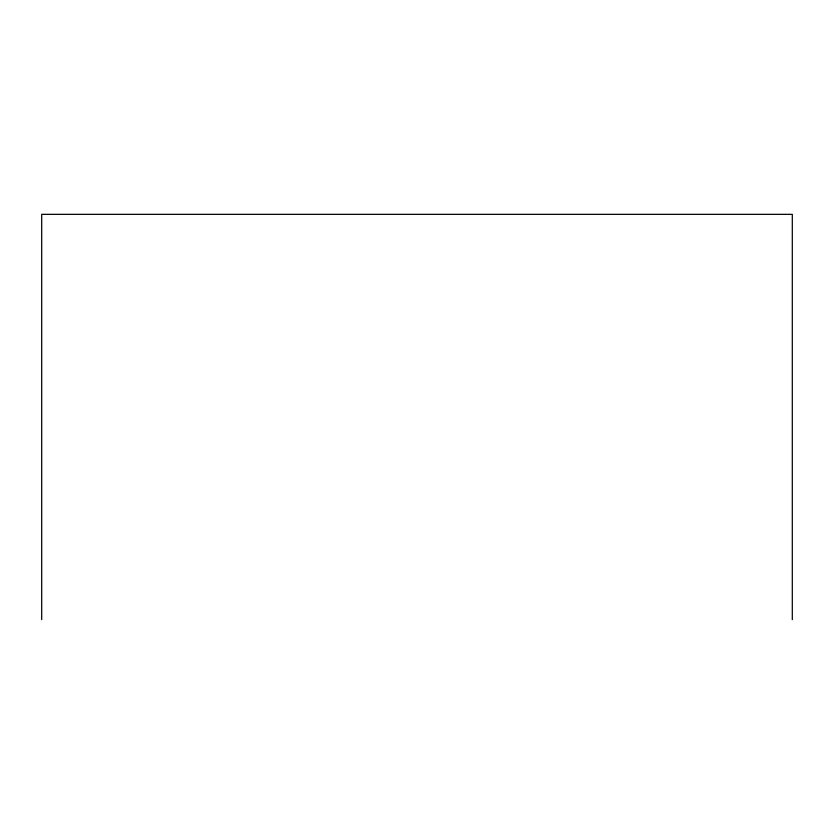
<?xml version="1.0" encoding="UTF-8"?>
<svg xmlns="http://www.w3.org/2000/svg" width="834" height="834" viewBox="0 0 834 834"><rect width="100%" height="100%" fill="white"/><g stroke="black" fill="none" stroke-linecap="round" stroke-linejoin="round"><path stroke-width="1.25" d="M792.3 619.662L792.3 214.338L41.7 214.338L41.7 619.662"/></g></svg>
